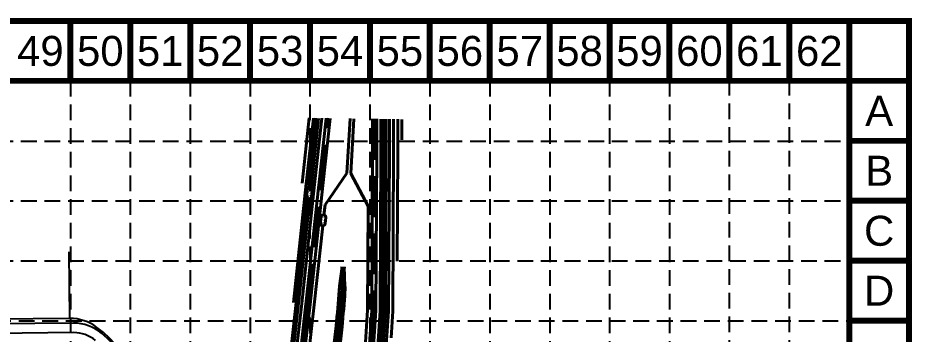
# Model space of a CAD drawing. Header units: feet. Extents: x 6037 to 11520, y 4436 to 7866.
# Drawn here: x 10243 to 11520, y 7415 to 7866 of the extents above; entities that cross this region are included whole.
import ezdxf
from ezdxf.enums import TextEntityAlignment as Align

# ---------------------------------------------------------------- set-up
doc = ezdxf.new("R2010")
doc.units = ezdxf.units.FT
doc.header["$LTSCALE"] = 0.4
doc.header["$MEASUREMENT"] = 0
for name, pattern in [('DASHED2', [0.375, 0.25, -0.125]), ('DGN Style 3', [204.068222, 145.763016, -58.305206]), ('DGN Style 4', [233.366589, 116.610413, -58.305206, 0.145763, -58.305206]), ('HIDDEN', [0.375, 0.25, -0.125])]:
    doc.linetypes.add(name, pattern=pattern)
for name, color, linetype in [('BASE', 7, 'Continuous'), ('grid', 254, 'HIDDEN'), ('Level 1', 7, 'Continuous'), ('LOTLINE', 7, 'Continuous'), ('PAVING', 7, 'Continuous'), ('ROW', 7, 'Continuous')]:
    doc.layers.add(name, color=color, linetype=linetype)
doc.styles.get("Standard").update_dxf_attribs({"font": 'ARIAL.TTF'})
doc.styles.add('Style-CHAR_FAST_FONT', font='CHAR_FAST_FONT.shx')

msp = doc.modelspace()

# ---------------------------------------------------------------- linework, layer by layer
at = {"layer": 'BASE', "color": 9}
msp.add_line((11430, 7776.3), (11430, 4525.9), dxfattribs=at)
at = {"layer": 'BASE', "const_width": 8.55}
for points in [[(6041.2, 4440.4), (11515.5, 4440.4), (11515.5, 7861.8), (6041.2, 7861.8)], [(6126.7, 4525.9), (11430, 4525.9), (11430, 7776.3), (6126.7, 7776.3)]]:
    msp.add_lwpolyline(points, close=True, dxfattribs=at)
for points in [[(10318, 7776.3), (10318, 7861.8)], [(10403.5, 7776.3), (10403.5, 7861.8)], [(10489.1, 7776.3), (10489.1, 7861.8)], [(10574.6, 7776.3), (10574.6, 7861.8)], [(10660.1, 7776.3), (10660.1, 7861.8)], [(10745.7, 7776.3), (10745.7, 7861.8)], [(10831.2, 7776.3), (10831.2, 7861.8)], [(10916.7, 7776.3), (10916.7, 7861.8)], [(11002.3, 7776.3), (11002.3, 7861.8)], [(11087.8, 7776.3), (11087.8, 7861.8)], [(11173.3, 7776.3), (11173.3, 7861.8)], [(11258.9, 7776.3), (11258.9, 7861.8)], [(11344.4, 7776.3), (11344.4, 7861.8)], [(11430, 7776.3), (11430, 7861.8)], [(11515.5, 7776.3), (11515.5, 7861.8)], [(11515.5, 7776.3), (11430, 7776.3)], [(11515.5, 7690.7), (11430, 7690.7)], [(11515.5, 7605.2), (11430, 7605.2)], [(11515.5, 7519.7), (11430, 7519.7)], [(11515.5, 7434.1), (11430, 7434.1)]]:
    msp.add_lwpolyline(points, dxfattribs=at)
at = {"layer": 'grid', "color": 252, "linetype": 'DASHED2', "ltscale": 225}
for p, q in [((10318, 7776.3), (10318, 4782.1)), ((10403.5, 7776.3), (10403.5, 4782.1)), ((10489.1, 7776.3), (10489.1, 4782.1)), ((10574.6, 7776.3), (10574.6, 4782.1)), ((10660.1, 7776.3), (10660.1, 4782.1)), ((10745.7, 7776.3), (10745.7, 4782.1)), ((10831.2, 7776.3), (10831.2, 4782.1)), ((10916.7, 7776.3), (10916.7, 4782.1)), ((11002.3, 7776.3), (11002.3, 4782.1)), ((11087.8, 7776.3), (11087.8, 4782.1)), ((11173.3, 7776.3), (11173.3, 4782.1)), ((11258.7, 7777.7), (11258.7, 4782.1)), ((11344.3, 7777.7), (11344.3, 4782.1)), ((6129.9, 7690.4), (11433.1, 7690.4)), ((6129.9, 7604.9), (11433.1, 7604.9)), ((6129.9, 7519.4), (11433.1, 7519.4)), ((6126.7, 7434.1), (11430, 7434.1))]:
    msp.add_line(p, q, dxfattribs=at)
at = {"layer": 'Level 1', "color": 5, "linetype": 'Continuous', "lineweight": 40}
for p, q in [((10648.8, 7630.2), (10659, 7723.3)), ((10654.8, 7629.5), (10665, 7723.2)), ((10666.7, 7628.2), (10677, 7723)), ((10672.7, 7627.6), (10683.1, 7722.9)), ((10678.6, 7626.9), (10689.1, 7722.8)), ((10717.6, 7722.4), (10712.6, 7644.6)), ((10722.9, 7722.3), (10718.6, 7644.2)), ((10712.6, 7644.6), (10681.7, 7599.4)), ((10718.6, 7644.2), (10743, 7597.5)), ((10636.4, 7459.9), (10654.8, 7629.7)), ((10648.4, 7458.6), (10666.7, 7628.4)), ((10654.3, 7457.9), (10672.7, 7627.8)), ((10660.3, 7457.3), (10678.6, 7627.1)), ((10680.1, 7584.9), (10681.7, 7599.4)), ((10666.3, 7456.6), (10678.5, 7569.5)), ((10628.8, 7288.7), (10648.4, 7458.7)), ((10634.8, 7288), (10654.3, 7458.1)), ((10645.8, 7331), (10660.3, 7457.4)), ((10656.5, 7371.5), (10666.3, 7456.7)), ((10742.3, 7449), (10736.4, 7360.6))]:
    msp.add_line(p, q, dxfattribs=at)
at = {"layer": 'Level 1', "color": 5, "linetype": 'Continuous', "lineweight": 70}
for p, q in [((10660.7, 7628.9), (10671, 7723.1)), ((10660.2, 7623.7), (10660.8, 7629.1)), ((10642.4, 7459.2), (10658.5, 7608.2)), ((10707.7, 7510.8), (10703.5, 7483.2)), ((10708.5, 7482.9), (10707.7, 7510.8)), ((10703.5, 7483.2), (10703.1, 7476.7)), ((10708.5, 7482.9), (10708.2, 7476.5)), ((10622.9, 7289.3), (10642.4, 7459.4)), ((10698.7, 7426.3), (10686.3, 7317.4)), ((10704, 7425.7), (10692.3, 7316.8))]:
    msp.add_line(p, q, dxfattribs=at)
at = {"layer": 'Level 1', "color": 5, "linetype": 'DGN Style 3', "lineweight": 53}
for p, q in [((10676.8, 7627.1), (10687.3, 7722.9)), ((10658.5, 7457.5), (10676.9, 7627.3)), ((10642.5, 7318.8), (10658.5, 7457.6)), ((10750.1, 7448.7), (10742, 7327.9))]:
    msp.add_line(p, q, dxfattribs=at)
at = {"layer": 'Level 1', "color": 5, "linetype": 'DGN Style 4', "lineweight": 0}
msp.add_line((10688, 7305.1), (10701.3, 7426), dxfattribs=at)
at = {"layer": 'Level 1', "color": 5, "linetype": 'Continuous', "lineweight": 40, "flags": 128}
for points in [[(10749.4, 7722), (10749.4, 7675.3), (10748.3, 7448.8), (10741, 7339.8)], [(10748.9, 7367.7), (10754.3, 7448.6), (10755.4, 7675.3), (10755.4, 7721.9)], [(10761.4, 7721.8), (10761.4, 7675.2), (10760.3, 7448.4), (10756.4, 7390.1)], [(10773.4, 7721.6), (10773.4, 7675.2), (10772.3, 7447.9), (10766.2, 7357.1)], [(10775.8, 7409.8), (10778.3, 7447.7), (10779.4, 7675.2), (10779.4, 7721.5)], [(10785.4, 7721.4), (10785.4, 7675.2), (10784.7, 7518.9)], [(10791.4, 7721.3), (10791.4, 7691.9)], [(10743, 7597.5), (10742.3, 7449)]]:
    msp.add_lwpolyline(points, dxfattribs=at)
at = {"layer": 'Level 1', "color": 5, "linetype": 'DGN Style 3', "lineweight": 53, "flags": 128}
msp.add_lwpolyline([(10751.2, 7721.9), (10751.2, 7675.3), (10750.1, 7448.8)], dxfattribs=at)
at = {"layer": 'Level 1', "color": 5, "linetype": 'Continuous', "lineweight": 70, "flags": 128}
msp.add_lwpolyline([(10759, 7339.1), (10766.3, 7448.1), (10767.4, 7675.2), (10767.4, 7721.7)], dxfattribs=at)
at = {"layer": 'Level 1', "color": 5, "linetype": 'Continuous', "lineweight": 40, "flags": 128}
for points in [[(10663.3, 7619.9), (10662.4, 7611.3), (10662.4, 7611.3), (10662.4, 7611.3, -1), (10655.4, 7612.1), (10655.4, 7612.1), (10655.4, 7612.1), (10656.3, 7620.6), (10656.3, 7620.6), (10656.3, 7620.6, -1), (10663.3, 7619.9)], [(10682.8, 7581.2), (10681.9, 7572.6), (10681.9, 7572.6), (10681.9, 7572.6, -1), (10674.9, 7573.4), (10674.9, 7573.4), (10674.9, 7573.4), (10675.8, 7581.9), (10675.8, 7581.9), (10675.8, 7581.9, -1), (10682.8, 7581.2)]]:
    msp.add_lwpolyline(points, format="xyb", dxfattribs=at)
at = {"layer": 'Level 1', "color": 5, "linetype": 'Continuous', "lineweight": 70, "extrusion": (0, 0, -1)}
for centre, radius, start, end in [((-9708.1, 7538.9), 997, 183.5724, 186.4813), ((-9706.7, 7533), 1003, 183.2289, 186.1379)]:
    msp.add_arc(centre, radius, start, end, dxfattribs=at)
at = {"layer": 'Level 1', "color": 5, "linetype": 'DGN Style 4', "lineweight": 0}
msp.add_arc((9707.4, 7535.9), 1000, 353.6907, 356.5997, dxfattribs=at)
at = {"layer": 'LOTLINE'}
msp.add_line((10317.1, 7437.3), (10316.2, 7532.5), dxfattribs=at)
at = {"layer": 'PAVING'}
for p, q in [((10322.7, 7430.6), (9748.4, 7424.8)), ((10322.9, 7417.1), (9748.6, 7411.3))]:
    msp.add_line(p, q, dxfattribs=at)
for centre, radius, start, end in [((10323.3, 7369.8), 60.8, 49.8981, 90.5828), ((10323.3, 7369.8), 47.3, 49.8981, 90.5828), ((10236.4, 7266.6), 195.8, 358.3825, 49.8981)]:
    msp.add_arc(centre, radius, start, end, dxfattribs=at)
at = {"layer": 'ROW'}
msp.add_line((10317.1, 7437.3), (9702.8, 7431), dxfattribs=at)
for centre, radius, start, end in [((10317.8, 7374.3), 63, 52.922, 90.5835), ((10236.4, 7266.6), 198, 358.3825, 52.922)]:
    msp.add_arc(centre, radius, start, end, dxfattribs=at)

# ---------------------------------------------------------------- texts
at = {"layer": 'BASE'}
for s, height, p in [('49', 42.77, (10275.2, 7819)), ('50', 42.77, (10360.8, 7819)), ('51', 42.77, (10446.3, 7819)), ('52', 42.77, (10531.8, 7819)), ('53', 42.77, (10617.4, 7819)), ('54', 42.77, (10702.9, 7819)), ('55', 42.77, (10788.4, 7819)), ('56', 42.77, (10874, 7819)), ('57', 42.77, (10959.5, 7819)), ('58', 42.77, (11045, 7819)), ('59', 42.77, (11130.6, 7819)), ('60', 42.77, (11216.1, 7819)), ('61', 42.77, (11301.6, 7819)), ('62', 42.77, (11387.2, 7819)), ('A', 42.8, (11472.7, 7733.5)), ('B', 42.8, (11472.7, 7648)), ('C', 42.8, (11472.7, 7562.4)), ('D', 42.8, (11472.7, 7476.9))]:
    msp.add_text(s, height=height, dxfattribs=at).set_placement(p, align=Align.MIDDLE_CENTER)
at = {"layer": 'Level 1', "color": 5, "linetype": 'Continuous', "lineweight": 40, "style": 'Style-CHAR_FAST_FONT'}
for s, p in [('575', (10656.3, 7610.5)), ('571', (10675.8, 7571.8))]:
    msp.add_text(s, height=4.8, rotation=83.8314, dxfattribs=at).set_placement(p, align=Align.TOP_LEFT)

doc.saveas('drawing.dxf')
